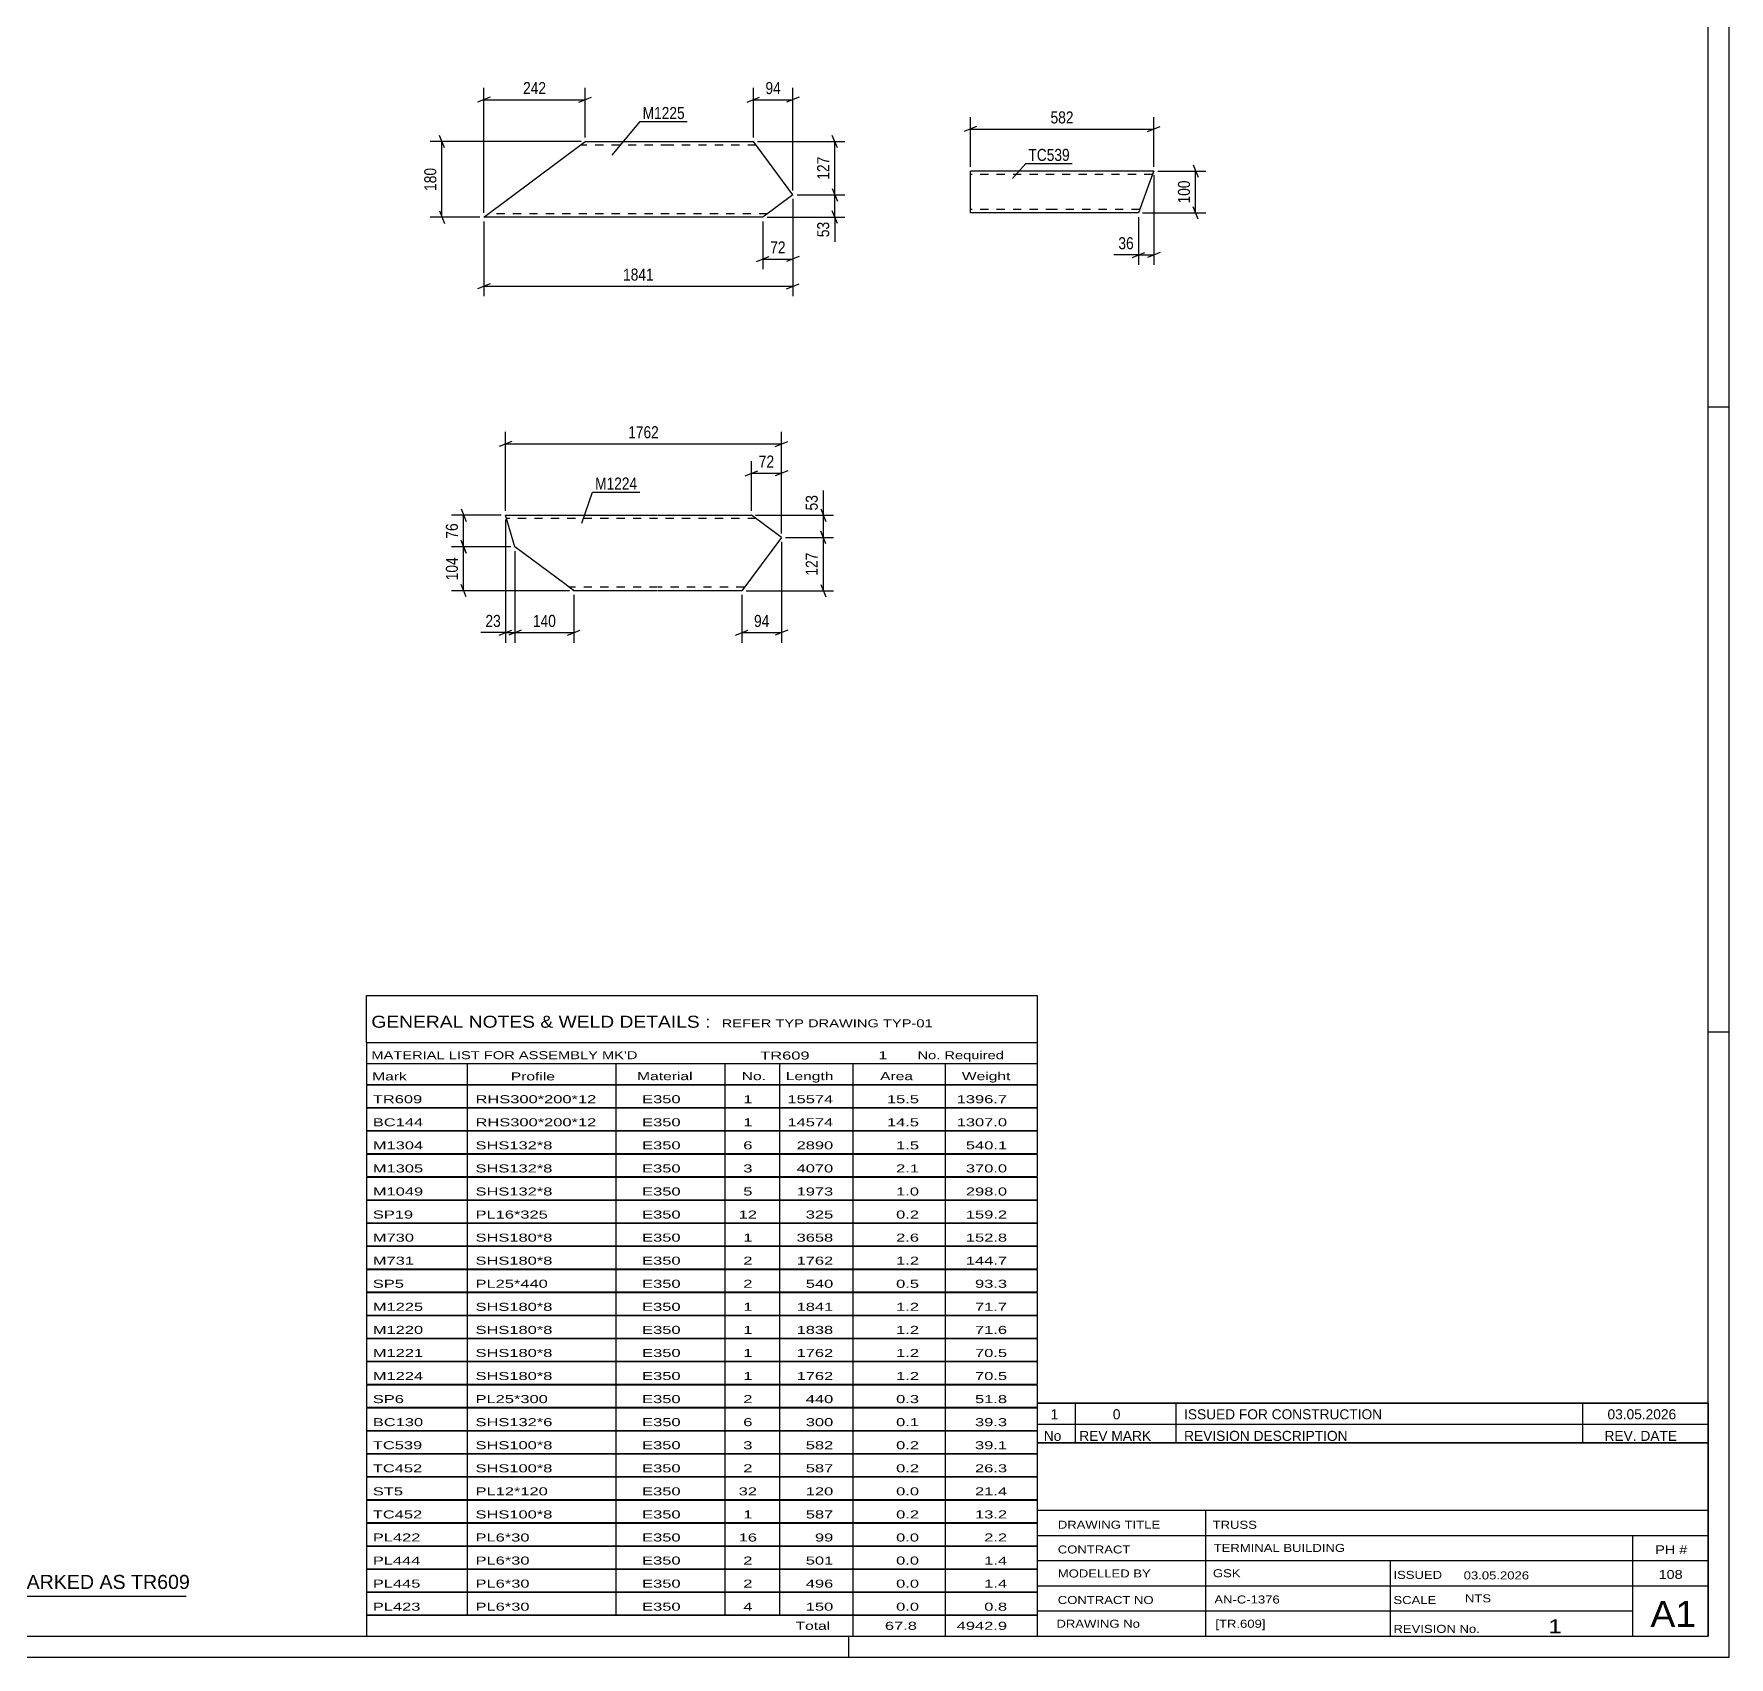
# Model space of a CAD drawing. Header units: millimetres. Extents: x 0 to 1189, y 0 to 841.
# Drawn here: x 784.7 to 1189, y 0 to 387 of the extents above; entities that cross this region are included whole.
import ezdxf

# ---------------------------------------------------------------- set-up
doc = ezdxf.new("R2010")
doc.units = ezdxf.units.MM
doc.linetypes.add('DXK_LINE_DOT2', pattern=[3.9198, 1.9599, -1.9599])
doc.styles.add('Arial', font='arial.ttf', dxfattribs={"height": 0.2})
doc.styles.add('Arial Narrow', font='ARIALN.TTF', dxfattribs={"height": 0.2})

# ---------------------------------------------------------------- blocks, each defined once
blk = doc.blocks.new('Unknown-814738513-19511')
at = {"color": 7, "linetype": 'Continuous'}
for p, q in [((1024, 60.55), (1184, 60.55)), ((1184, 60.55), (1024, 60.55)), ((1024, 60.55), (1024, 55.55)), ((1033, 60.55), (1033, 55.55)), ((1057, 60.55), (1057, 55.55)), ((1154, 60.55), (1154, 55.55)), ((1184, 60.55), (1184, 55.55)), ((1024, 55.55), (1184, 55.55)), ((1024, 55.55), (1024, 51.05)), ((1024, 55.55), (1184, 55.55)), ((1033, 55.55), (1033, 51.05)), ((1057, 55.55), (1057, 51.05)), ((1154, 55.55), (1154, 51.05)), ((1184, 55.55), (1184, 51.05)), ((1184, 51.05), (1024, 51.05))]:
    blk.add_line(p, q, dxfattribs=at)
at = {"color": 7, "linetype": 'Continuous', "style": 'Arial Narrow'}
for s, height, width, p in [('1', 2.39, 1.196471, (1027.16, 56.7)), ('0', 2.39, 1.196471, (1042, 56.7)), ('ISSUED FOR CONSTRUCTION', 2.3861, 1.196471, (1059, 56.7)), ('03.05.2026', 2.386, 1.196471, (1160, 56.7)), ('No', 2.386, 1.2, (1025.54, 51.55)), ('REV MARK', 2.386, 1.2, (1034, 51.55)), ('REVISION DESCRIPTION', 2.3861, 1.2, (1059, 51.55)), ('REV. DATE', 2.386, 1.2, (1159.28, 51.55))]:
    blk.add_text(s, height=height, dxfattribs=dict(at, width=width)).set_placement(p)
blk = doc.blocks.new('Unknown-814738513-1135')
at = {"color": 5, "linetype": 'Continuous'}
for p, q in [((1189, 0), (1189, 841)), ((1184, 5), (1184, 836)), ((1189, 298), (1184, 298)), ((1189, 149), (1184, 149)), ((5, 5), (1184, 5)), ((979, 0), (979, 5)), ((0, 0), (1189, 0))]:
    blk.add_line(p, q, dxfattribs=at)
blk = doc.blocks.new('Unknown-814738513-19510')
at = {"color": 7, "linetype": 'Continuous'}
for p, q in [((1024, 51.05), (1024, 5)), ((1024, 51.05), (1184, 51.05)), ((1184, 51), (1184, 5)), ((1024, 35), (1184, 35)), ((1064.14, 35), (1064.14, 5)), ((1024, 29), (1184, 29)), ((1166, 5.05), (1166, 29.05)), ((1024, 23), (1184, 23)), ((1108.14, 23), (1108.14, 5)), ((1024, 17), (1184, 17)), ((1024, 11), (1166, 11)), ((1024, 5), (1184, 5))]:
    blk.add_line(p, q, dxfattribs=at)
at = {"color": 7, "style": 'Arial Narrow'}
for s, height, width, p in [('DRAWING TITLE', 1.9089, 1.425378, (1028.88, 30.61)), ('TRUSS ', 1.909, 1.425378, (1065.81, 30.59)), ('CONTRACT', 1.909, 1.425378, (1028.88, 24.71)), ('TERMINAL BUILDING', 1.9089, 1.425378, (1066.06, 25.07)), ('MODELLED BY', 1.9089, 1.425378, (1028.88, 18.98)), ('GSK', 1.909, 1.425378, (1065.88, 19.04)), ('ISSUED', 1.909, 1.425378, (1108.94, 18.64)), ('03.05.2026', 1.909, 1.425378, (1125.69, 18.52)), ('CONTRACT NO', 1.9089, 1.425378, (1028.88, 12.66)), ('AN-C-1376', 1.909, 1.425378, (1066.23, 12.78)), ('SCALE', 1.909, 1.425378, (1108.94, 12.65)), ('A1', 6.204, 1.25, (1170.24, 7.2)), ('DRAWING No', 1.909, 1.425378, (1028.56, 7)), ('[TR.609]', 1.909, 1.425378, (1066.46, 6.99)), ('1', 3.34, 1.5, (1145.91, 5.68)), ('REVISION No.', 1.9089, 1.425378, (1108.94, 5.77))]:
    blk.add_text(s, height=height, dxfattribs=dict(at, width=width)).set_placement(p)
at = {"color": 7, "linetype": 'Continuous', "style": 'Arial Narrow'}
for s, height, width, p in [('PH #', 2.1, 1.42538, (1171.4, 24.55)), ('108', 2.1, 1.42538, (1172.19, 18.65)), ('NTS', 1.909, 1.425378, (1126, 13.05))]:
    blk.add_text(s, height=height, dxfattribs=dict(at, width=width)).set_placement(p)
blk = doc.blocks.new('Unknown-814738513-19512')
at = {"color": 7, "linetype": 'Continuous'}
for p, q in [((864, 157.75), (1024, 157.75)), ((864, 146.5), (864, 157.75)), ((1024, 157.75), (1024, 146.5)), ((864, 146.5), (1024, 146.5)), ((864, 146.5), (864, 141.5)), ((1024, 146.5), (1024, 141.5)), ((864, 141.5), (1024, 141.5)), ((864, 141.5), (864, 136.5)), ((888, 141.5), (888, 136.5)), ((923.5, 141.5), (923.5, 136.5)), ((949.5, 141.5), (949.5, 136.5)), ((962.5, 141.5), (962.5, 136.5)), ((980, 141.5), (980, 136.5)), ((1002, 141.5), (1002, 136.5)), ((1024, 141.5), (1024, 136.5)), ((864, 136.5), (1024, 136.5)), ((864, 136.45), (864, 131.05)), ((864, 136.45), (1024, 136.45)), ((888, 136.5), (888, 131)), ((923.5, 136.5), (923.5, 131)), ((949.5, 136.5), (949.5, 131)), ((962.5, 136.5), (962.5, 131)), ((980, 136.5), (980, 131)), ((1002, 136.5), (1002, 131)), ((1024, 136.45), (1024, 131.05)), ((864, 131.05), (1024, 131.05)), ((864, 130.95), (864, 125.55)), ((864, 130.95), (1024, 130.95)), ((888, 131), (888, 125.5)), ((923.5, 131), (923.5, 125.5)), ((949.5, 131), (949.5, 125.5)), ((962.5, 131), (962.5, 125.5)), ((980, 131), (980, 125.5)), ((1002, 131), (1002, 125.5)), ((1024, 130.95), (1024, 125.55)), ((864, 125.55), (1024, 125.55)), ((864, 125.45), (864, 120.05)), ((864, 125.45), (1024, 125.45)), ((888, 125.5), (888, 120)), ((923.5, 125.5), (923.5, 120)), ((949.5, 125.5), (949.5, 120)), ((962.5, 125.5), (962.5, 120)), ((980, 125.5), (980, 120)), ((1002, 125.5), (1002, 120)), ((1024, 125.45), (1024, 120.05)), ((864, 120.05), (1024, 120.05)), ((864, 119.95), (864, 114.55)), ((864, 119.95), (1024, 119.95)), ((888, 120), (888, 114.5)), ((923.5, 120), (923.5, 114.5)), ((949.5, 120), (949.5, 114.5)), ((962.5, 120), (962.5, 114.5)), ((980, 120), (980, 114.5)), ((1002, 120), (1002, 114.5)), ((1024, 119.95), (1024, 114.55)), ((864, 114.55), (1024, 114.55)), ((864, 114.45), (864, 109.05)), ((864, 114.45), (1024, 114.45)), ((888, 114.5), (888, 109)), ((923.5, 114.5), (923.5, 109)), ((949.5, 114.5), (949.5, 109)), ((962.5, 114.5), (962.5, 109)), ((980, 114.5), (980, 109)), ((1002, 114.5), (1002, 109)), ((1024, 114.45), (1024, 109.05)), ((864, 109.05), (1024, 109.05)), ((864, 108.95), (864, 103.55)), ((864, 108.95), (1024, 108.95)), ((888, 109), (888, 103.5)), ((923.5, 109), (923.5, 103.5)), ((949.5, 109), (949.5, 103.5)), ((962.5, 109), (962.5, 103.5)), ((980, 109), (980, 103.5)), ((1002, 109), (1002, 103.5)), ((1024, 108.95), (1024, 103.55)), ((864, 103.55), (1024, 103.55)), ((864, 103.45), (864, 98.05)), ((864, 103.45), (1024, 103.45)), ((888, 103.5), (888, 98)), ((923.5, 103.5), (923.5, 98)), ((949.5, 103.5), (949.5, 98)), ((962.5, 103.5), (962.5, 98)), ((980, 103.5), (980, 98)), ((1002, 103.5), (1002, 98)), ((1024, 103.45), (1024, 98.05)), ((864, 98.05), (1024, 98.05)), ((864, 97.95), (864, 92.55)), ((864, 97.95), (1024, 97.95)), ((888, 98), (888, 92.5)), ((923.5, 98), (923.5, 92.5)), ((949.5, 98), (949.5, 92.5)), ((962.5, 98), (962.5, 92.5)), ((980, 98), (980, 92.5)), ((1002, 98), (1002, 92.5)), ((1024, 97.95), (1024, 92.55)), ((864, 92.55), (1024, 92.55)), ((864, 92.45), (864, 87.05)), ((864, 92.45), (1024, 92.45)), ((888, 92.5), (888, 87)), ((923.5, 92.5), (923.5, 87)), ((949.5, 92.5), (949.5, 87)), ((962.5, 92.5), (962.5, 87)), ((980, 92.5), (980, 87)), ((1002, 92.5), (1002, 87)), ((1024, 92.45), (1024, 87.05)), ((864, 87.05), (1024, 87.05)), ((864, 86.95), (864, 81.55)), ((864, 86.95), (1024, 86.95)), ((888, 87), (888, 81.5)), ((923.5, 87), (923.5, 81.5)), ((949.5, 87), (949.5, 81.5)), ((962.5, 87), (962.5, 81.5)), ((980, 87), (980, 81.5)), ((1002, 87), (1002, 81.5)), ((1024, 86.95), (1024, 81.55)), ((864, 81.55), (1024, 81.55)), ((864, 81.45), (864, 76.05)), ((864, 81.45), (1024, 81.45)), ((888, 81.5), (888, 76)), ((923.5, 81.5), (923.5, 76)), ((949.5, 81.5), (949.5, 76)), ((962.5, 81.5), (962.5, 76)), ((980, 81.5), (980, 76)), ((1002, 81.5), (1002, 76)), ((1024, 81.45), (1024, 76.05)), ((864, 76.05), (1024, 76.05)), ((864, 75.95), (864, 70.55)), ((864, 75.95), (1024, 75.95)), ((888, 76), (888, 70.5)), ((923.5, 76), (923.5, 70.5)), ((949.5, 76), (949.5, 70.5)), ((962.5, 76), (962.5, 70.5)), ((980, 76), (980, 70.5)), ((1002, 76), (1002, 70.5)), ((1024, 75.95), (1024, 70.55)), ((864, 70.55), (1024, 70.55)), ((864, 70.45), (864, 65.05)), ((864, 70.45), (1024, 70.45)), ((888, 70.5), (888, 65)), ((923.5, 70.5), (923.5, 65)), ((949.5, 70.5), (949.5, 65)), ((962.5, 70.5), (962.5, 65)), ((980, 70.5), (980, 65)), ((1002, 70.5), (1002, 65)), ((1024, 70.45), (1024, 65.05)), ((864, 65.05), (1024, 65.05)), ((864, 64.95), (864, 59.55)), ((864, 64.95), (1024, 64.95)), ((888, 65), (888, 59.5)), ((923.5, 65), (923.5, 59.5)), ((949.5, 65), (949.5, 59.5)), ((962.5, 65), (962.5, 59.5)), ((980, 65), (980, 59.5)), ((1002, 65), (1002, 59.5)), ((1024, 64.95), (1024, 59.55)), ((864, 59.55), (1024, 59.55)), ((864, 59.45), (864, 54.05)), ((864, 59.45), (1024, 59.45)), ((888, 59.5), (888, 54)), ((923.5, 59.5), (923.5, 54)), ((949.5, 59.5), (949.5, 54)), ((962.5, 59.5), (962.5, 54)), ((980, 59.5), (980, 54)), ((1002, 59.5), (1002, 54)), ((1024, 59.45), (1024, 54.05)), ((864, 54.05), (1024, 54.05)), ((864, 53.95), (864, 48.55)), ((864, 53.95), (1024, 53.95)), ((888, 54), (888, 48.5)), ((923.5, 54), (923.5, 48.5)), ((949.5, 54), (949.5, 48.5)), ((962.5, 54), (962.5, 48.5)), ((980, 54), (980, 48.5)), ((1002, 54), (1002, 48.5)), ((1024, 53.95), (1024, 48.55)), ((864, 48.55), (1024, 48.55)), ((864, 48.45), (864, 43.05)), ((864, 48.45), (1024, 48.45)), ((888, 48.5), (888, 43)), ((923.5, 48.5), (923.5, 43)), ((949.5, 48.5), (949.5, 43)), ((962.5, 48.5), (962.5, 43)), ((980, 48.5), (980, 43)), ((1002, 48.5), (1002, 43)), ((1024, 48.45), (1024, 43.05)), ((864, 43.05), (1024, 43.05)), ((864, 42.95), (864, 37.55)), ((864, 42.95), (1024, 42.95)), ((888, 43), (888, 37.5)), ((923.5, 43), (923.5, 37.5)), ((949.5, 43), (949.5, 37.5)), ((962.5, 43), (962.5, 37.5)), ((980, 43), (980, 37.5)), ((1002, 43), (1002, 37.5)), ((1024, 42.95), (1024, 37.55)), ((864, 37.55), (1024, 37.55)), ((864, 37.45), (864, 32.05)), ((864, 37.45), (1024, 37.45)), ((888, 37.5), (888, 32)), ((923.5, 37.5), (923.5, 32)), ((949.5, 37.5), (949.5, 32)), ((962.5, 37.5), (962.5, 32)), ((980, 37.5), (980, 32)), ((1002, 37.5), (1002, 32)), ((1024, 37.45), (1024, 32.05)), ((864, 32.05), (1024, 32.05)), ((864, 31.95), (864, 26.55)), ((864, 31.95), (1024, 31.95)), ((888, 32), (888, 26.5)), ((923.5, 32), (923.5, 26.5)), ((949.5, 32), (949.5, 26.5)), ((962.5, 32), (962.5, 26.5)), ((980, 32), (980, 26.5)), ((1002, 32), (1002, 26.5)), ((1024, 31.95), (1024, 26.55)), ((864, 26.55), (1024, 26.55)), ((864, 26.45), (864, 21.05)), ((864, 26.45), (1024, 26.45)), ((888, 26.5), (888, 21)), ((923.5, 26.5), (923.5, 21)), ((949.5, 26.5), (949.5, 21)), ((962.5, 26.5), (962.5, 21)), ((980, 26.5), (980, 21)), ((1002, 26.5), (1002, 21)), ((1024, 26.45), (1024, 21.05)), ((864, 21.05), (1024, 21.05)), ((864, 20.95), (864, 15.55)), ((864, 20.95), (1024, 20.95)), ((888, 21), (888, 15.5)), ((923.5, 21), (923.5, 15.5)), ((949.5, 21), (949.5, 15.5)), ((962.5, 21), (962.5, 15.5)), ((980, 21), (980, 15.5)), ((1002, 21), (1002, 15.5)), ((1024, 20.95), (1024, 15.55)), ((864, 15.55), (1024, 15.55)), ((864, 15.45), (864, 10.05)), ((864, 15.45), (1024, 15.45)), ((888, 15.5), (888, 10)), ((923.5, 15.5), (923.5, 10)), ((949.5, 15.5), (949.5, 10)), ((962.5, 15.5), (962.5, 10)), ((980, 15.5), (980, 10)), ((1002, 15.5), (1002, 10)), ((1024, 15.45), (1024, 10.05)), ((864, 10.05), (1024, 10.05)), ((864, 10), (1024, 10)), ((864, 10), (864, 5)), ((980, 10), (980, 5)), ((1002, 10), (1002, 5)), ((1024, 10), (1024, 5)), ((864, 5), (1024, 5))]:
    blk.add_line(p, q, dxfattribs=at)
at = {"color": 7, "style": 'Arial Narrow'}
for s, height, width, p in [('GENERAL NOTES & WELD DETAILS :', 2.8633, 1.4, (865.15, 150.06)), ('REFER TYP DRAWING TYP-01', 1.9089, 1.6, (948.7, 150.16)), ("MATERIAL LIST FOR ASSEMBLY MK'D", 1.9089, 1.6, (865.15, 142.56)), ('TR609', 1.909, 1.794707, (957.9, 142.47)), ('1', 1.91, 1.794707, (986.08, 142.56)), ('No. Required', 1.9089, 1.6, (995.41, 142.56)), ('Mark', 1.909, 1.7, (865.34, 137.5)), ('Profile', 1.909, 1.7, (898.41, 137.5)), ('Material', 1.909, 1.7, (928.54, 137.56)), ('No.', 1.909, 1.7, (953.5, 137.56)), ('Length', 1.909, 1.7, (964, 137.56)), ('Area', 1.909, 1.7, (986.5, 137.56)), ('Weight', 1.909, 1.7, (1006, 137.56))]:
    blk.add_text(s, height=height, dxfattribs=dict(at, width=width)).set_placement(p)
at = {"color": 7, "linetype": 'Continuous', "style": 'Arial Narrow'}
for s, height, width, p in [('TR609', 1.909, 1.794707, (865.5, 132.06)), ('RHS300*200*12', 1.9089, 1.794707, (890, 132.06)), ('E350', 1.909, 1.794707, (929.74, 132.06)), ('1', 1.91, 1.794707, (953.86, 132.06)), ('15574', 1.909, 1.794707, (964.4, 132.06)), ('15.5', 1.909, 1.794707, (988.13, 132.06)), ('1396.7', 1.909, 1.794707, (1004.77, 132.06)), ('BC144', 1.909, 1.794707, (865.5, 126.56)), ('RHS300*200*12', 1.9089, 1.794707, (890, 126.56)), ('E350', 1.909, 1.794707, (929.74, 126.56)), ('1', 1.91, 1.794707, (953.86, 126.56)), ('14574', 1.909, 1.794707, (964.4, 126.56)), ('14.5', 1.909, 1.794707, (988.13, 126.56)), ('1307.0', 1.909, 1.794707, (1004.77, 126.56)), ('M1304', 1.909, 1.794707, (865.5, 121.06)), ('SHS132*8', 1.909, 1.794707, (890, 121.06)), ('E350', 1.909, 1.794707, (929.74, 121.06)), ('6', 1.91, 1.794707, (953.86, 121.06)), ('2890', 1.909, 1.794707, (966.58, 121.06)), ('1.5', 1.909, 1.794707, (990.32, 121.06)), ('540.1', 1.909, 1.794707, (1006.96, 121.06)), ('M1305', 1.909, 1.794707, (865.5, 115.56)), ('SHS132*8', 1.909, 1.794707, (890, 115.56)), ('E350', 1.909, 1.794707, (929.74, 115.56)), ('3', 1.91, 1.794707, (953.86, 115.56)), ('4070', 1.909, 1.794707, (966.58, 115.56)), ('2.1', 1.909, 1.794707, (990.32, 115.56)), ('370.0', 1.909, 1.794707, (1006.96, 115.56)), ('M1049', 1.909, 1.794707, (865.5, 110.06)), ('SHS132*8', 1.909, 1.794707, (890, 110.06)), ('E350', 1.909, 1.794707, (929.74, 110.06)), ('5', 1.91, 1.794707, (953.86, 110.06)), ('1973', 1.909, 1.794707, (966.58, 110.06)), ('1.0', 1.909, 1.794707, (990.32, 110.06)), ('298.0', 1.909, 1.794707, (1006.96, 110.06)), ('SP19', 1.909, 1.794707, (865.5, 104.56)), ('PL16*325', 1.909, 1.794707, (890, 104.56)), ('E350', 1.909, 1.794707, (929.74, 104.56)), ('12', 1.909, 1.794707, (952.76, 104.56)), ('325', 1.909, 1.794707, (968.77, 104.56)), ('0.2', 1.909, 1.794707, (990.32, 104.56)), ('159.2', 1.909, 1.794707, (1006.96, 104.56)), ('M730', 1.909, 1.794707, (865.5, 99.06)), ('SHS180*8', 1.909, 1.794707, (890, 99.06)), ('E350', 1.909, 1.794707, (929.74, 99.06)), ('1', 1.91, 1.794707, (953.86, 99.06)), ('3658', 1.909, 1.794707, (966.58, 99.06)), ('2.6', 1.909, 1.794707, (990.32, 99.06)), ('152.8', 1.909, 1.794707, (1006.96, 99.06)), ('M731', 1.909, 1.794707, (865.5, 93.56)), ('SHS180*8', 1.909, 1.794707, (890, 93.56)), ('E350', 1.909, 1.794707, (929.74, 93.56)), ('2', 1.91, 1.794707, (953.86, 93.56)), ('1762', 1.909, 1.794707, (966.58, 93.56)), ('1.2', 1.909, 1.794707, (990.32, 93.56)), ('144.7', 1.909, 1.794707, (1006.96, 93.56)), ('SP5', 1.909, 1.794707, (865.5, 88.06)), ('PL25*440', 1.909, 1.794707, (890, 88.06)), ('E350', 1.909, 1.794707, (929.74, 88.06)), ('2', 1.91, 1.794707, (953.86, 88.06)), ('540', 1.909, 1.794707, (968.77, 88.06)), ('0.5', 1.909, 1.794707, (990.32, 88.06)), ('93.3', 1.909, 1.794707, (1009.14, 88.06)), ('M1225', 1.909, 1.794707, (865.5, 82.56)), ('SHS180*8', 1.909, 1.794707, (890, 82.56)), ('E350', 1.909, 1.794707, (929.74, 82.56)), ('1', 1.91, 1.794707, (953.86, 82.56)), ('1841', 1.909, 1.794707, (966.58, 82.56)), ('1.2', 1.909, 1.794707, (990.32, 82.56)), ('71.7', 1.909, 1.794707, (1009.14, 82.56)), ('M1220', 1.909, 1.794707, (865.5, 77.06)), ('SHS180*8', 1.909, 1.794707, (890, 77.06)), ('E350', 1.909, 1.794707, (929.74, 77.06)), ('1', 1.91, 1.794707, (953.86, 77.06)), ('1838', 1.909, 1.794707, (966.58, 77.06)), ('1.2', 1.909, 1.794707, (990.32, 77.06)), ('71.6', 1.909, 1.794707, (1009.14, 77.06)), ('M1221', 1.909, 1.794707, (865.5, 71.56)), ('SHS180*8', 1.909, 1.794707, (890, 71.56)), ('E350', 1.909, 1.794707, (929.74, 71.56)), ('1', 1.91, 1.794707, (953.86, 71.56)), ('1762', 1.909, 1.794707, (966.58, 71.56)), ('1.2', 1.909, 1.794707, (990.32, 71.56)), ('70.5', 1.909, 1.794707, (1009.14, 71.56)), ('M1224', 1.909, 1.794707, (865.5, 66.06)), ('SHS180*8', 1.909, 1.794707, (890, 66.06)), ('E350', 1.909, 1.794707, (929.74, 66.06)), ('1', 1.91, 1.794707, (953.86, 66.06)), ('1762', 1.909, 1.794707, (966.58, 66.06)), ('1.2', 1.909, 1.794707, (990.32, 66.06)), ('70.5', 1.909, 1.794707, (1009.14, 66.06)), ('SP6', 1.909, 1.794707, (865.5, 60.56)), ('PL25*300', 1.909, 1.794707, (890, 60.56)), ('E350', 1.909, 1.794707, (929.74, 60.56)), ('2', 1.91, 1.794707, (953.86, 60.56)), ('440', 1.909, 1.794707, (968.77, 60.56)), ('0.3', 1.909, 1.794707, (990.32, 60.56)), ('51.8', 1.909, 1.794707, (1009.14, 60.56)), ('BC130', 1.909, 1.794707, (865.5, 55.06)), ('SHS132*6', 1.909, 1.794707, (890, 55.06)), ('E350', 1.909, 1.794707, (929.74, 55.06)), ('6', 1.91, 1.794707, (953.86, 55.06)), ('300', 1.909, 1.794707, (968.77, 55.06)), ('0.1', 1.909, 1.794707, (990.32, 55.06)), ('39.3', 1.909, 1.794707, (1009.14, 55.06)), ('TC539', 1.909, 1.794707, (865.5, 49.56)), ('SHS100*8', 1.909, 1.794707, (890, 49.56)), ('E350', 1.909, 1.794707, (929.74, 49.56)), ('3', 1.91, 1.794707, (953.86, 49.56)), ('582', 1.909, 1.794707, (968.77, 49.56)), ('0.2', 1.909, 1.794707, (990.32, 49.56)), ('39.1', 1.909, 1.794707, (1009.14, 49.56)), ('TC452', 1.909, 1.794707, (865.5, 44.06)), ('SHS100*8', 1.909, 1.794707, (890, 44.06)), ('E350', 1.909, 1.794707, (929.74, 44.06)), ('2', 1.91, 1.794707, (953.86, 44.06)), ('587', 1.909, 1.794707, (968.77, 44.06)), ('0.2', 1.909, 1.794707, (990.32, 44.06)), ('26.3', 1.909, 1.794707, (1009.14, 44.06)), ('ST5', 1.909, 1.794707, (865.5, 38.56)), ('PL12*120', 1.909, 1.794707, (890, 38.56)), ('E350', 1.909, 1.794707, (929.74, 38.56)), ('32', 1.909, 1.794707, (952.76, 38.56)), ('120', 1.909, 1.794707, (968.77, 38.56)), ('0.0', 1.909, 1.794707, (990.32, 38.56)), ('21.4', 1.909, 1.794707, (1009.14, 38.56)), ('TC452', 1.909, 1.794707, (865.5, 33.06)), ('SHS100*8', 1.909, 1.794707, (890, 33.06)), ('E350', 1.909, 1.794707, (929.74, 33.06)), ('1', 1.91, 1.794707, (953.86, 33.06)), ('587', 1.909, 1.794707, (968.77, 33.06)), ('0.2', 1.909, 1.794707, (990.32, 33.06)), ('13.2', 1.909, 1.794707, (1009.14, 33.06)), ('PL422', 1.909, 1.794707, (865.5, 27.56)), ('PL6*30', 1.909, 1.794707, (890, 27.56)), ('E350', 1.909, 1.794707, (929.74, 27.56)), ('16', 1.909, 1.794707, (952.76, 27.56)), ('99', 1.909, 1.794707, (970.96, 27.56)), ('0.0', 1.909, 1.794707, (990.32, 27.56)), ('2.2', 1.909, 1.794707, (1011.33, 27.56)), ('PL444', 1.909, 1.794707, (865.5, 22.06)), ('PL6*30', 1.909, 1.794707, (890, 22.06)), ('E350', 1.909, 1.794707, (929.74, 22.06)), ('2', 1.91, 1.794707, (953.86, 22.06)), ('501', 1.909, 1.794707, (968.77, 22.06)), ('0.0', 1.909, 1.794707, (990.32, 22.06)), ('1.4', 1.909, 1.794707, (1011.33, 22.06)), ('PL445', 1.909, 1.794707, (865.5, 16.56)), ('PL6*30', 1.909, 1.794707, (890, 16.56)), ('E350', 1.909, 1.794707, (929.74, 16.56)), ('2', 1.91, 1.794707, (953.86, 16.56)), ('496', 1.909, 1.794707, (968.77, 16.56)), ('0.0', 1.909, 1.794707, (990.32, 16.56)), ('1.4', 1.909, 1.794707, (1011.33, 16.56)), ('PL423', 1.909, 1.794707, (865.5, 11.06)), ('PL6*30', 1.909, 1.794707, (890, 11.06)), ('E350', 1.909, 1.794707, (929.74, 11.06)), ('4', 1.91, 1.794707, (953.86, 11.06)), ('150', 1.909, 1.794707, (968.77, 11.06)), ('0.0', 1.909, 1.794707, (990.32, 11.06)), ('0.8', 1.909, 1.794707, (1011.33, 11.06)), ('Total', 1.909, 1.7, (966.33, 6.5)), ('67.8', 1.909, 1.794707, (987.64, 6.5)), ('4942.9', 1.909, 1.794707, (1004.77, 6.5))]:
    blk.add_text(s, height=height, dxfattribs=dict(at, width=width)).set_placement(p)
blk = doc.blocks.new('Unknown-814738513-19513')
at = {"color": 7, "linetype": 'Continuous'}
blk.add_line((751, 14.5), (821, 14.5), dxfattribs=at)
at = {"color": 7, "style": 'Arial'}
blk.add_text('ONE-TRUSS MARKED AS TR609', height=3.3428, dxfattribs=at).set_placement((750.24, 16.25))
blk = doc.blocks.new('Part-814738513-17728 - 17727')
at = {"color": 2, "linetype": 'Continuous'}
for p, q in [((1028.02, 354.33), (1008.02, 354.33)), ((1008.02, 345.93), (1008.02, 354.33)), ((1051.76, 354.33), (1028.12, 354.33)), ((1051.18, 352.73), (1048.12, 344.33)), ((1051.76, 354.33), (1051.18, 352.73)), ((1008.02, 344.33), (1008.02, 345.93)), ((1028.02, 344.33), (1008.02, 344.33)), ((1048.12, 344.33), (1028.12, 344.33))]:
    blk.add_line(p, q, dxfattribs=at)
at = {"color": 7, "linetype": 'DXK_LINE_DOT2'}
for p, q in [((1028.02, 353.53), (1008.02, 353.53)), ((1051.47, 353.53), (1028.12, 353.53)), ((1051.72, 354.21), (1051.18, 352.73)), ((1008.02, 344.45), (1008.02, 345.93)), ((1008.02, 345.13), (1008.02, 345.19)), ((1028.02, 345.13), (1008.02, 345.13)), ((1048.41, 345.13), (1028.12, 345.13)), ((1048.41, 345.13), (1048.44, 345.19))]:
    blk.add_line(p, q, dxfattribs=at)
blk = doc.blocks.new('Part-814738513-17718 - 17717')
at = {"color": 2, "linetype": 'Continuous'}
for p, q in [((899.41, 264.72), (897.15, 272.27)), ((897.15, 272.27), (933.44, 272.27)), ((933.54, 272.27), (955.81, 272.27)), ((962.97, 266.94), (955.81, 272.27)), ((962.97, 266.94), (953.54, 254.27)), ((911.3, 255.87), (899.41, 264.72)), ((913.44, 254.27), (911.3, 255.87)), ((933.44, 254.27), (913.44, 254.27)), ((953.54, 254.27), (933.54, 254.27))]:
    blk.add_line(p, q, dxfattribs=at)
at = {"color": 7, "linetype": 'DXK_LINE_DOT2'}
for p, q in [((933.44, 271.47), (897.39, 271.47)), ((956.88, 271.47), (933.54, 271.47)), ((913.28, 254.39), (911.3, 255.87)), ((933.44, 255.07), (912.37, 255.07)), ((954.14, 255.07), (933.54, 255.07))]:
    blk.add_line(p, q, dxfattribs=at)
blk = doc.blocks.new('Part-814738513-17791 - 17790')
at = {"color": 2, "linetype": 'Continuous'}
for p, q in [((891.99, 343.33), (916.17, 361.33)), ((916.17, 361.33), (936.17, 361.33)), ((936.27, 361.33), (956.27, 361.33)), ((965.7, 348.67), (956.27, 361.33)), ((965.7, 348.67), (958.53, 343.33)), ((936.17, 343.33), (891.99, 343.33)), ((958.53, 343.33), (936.27, 343.33))]:
    blk.add_line(p, q, dxfattribs=at)
at = {"color": 7, "linetype": 'DXK_LINE_DOT2'}
for p, q in [((936.17, 360.53), (915.1, 360.53)), ((956.87, 360.53), (936.27, 360.53)), ((936.17, 344.13), (893.07, 344.13)), ((959.61, 344.13), (936.27, 344.13))]:
    blk.add_line(p, q, dxfattribs=at)
blk = doc.blocks.new('StraightDimension-814738513-17897 - 17727')
at = {"color": 7, "linetype": 'Continuous'}
for p, q in [((1009.52, 364.93), (1006.52, 363.73)), ((1008.02, 355.33), (1008.02, 367.18)), ((1008.02, 364.33), (1051.76, 364.33)), ((1050.26, 363.73), (1053.26, 364.93)), ((1051.76, 355.33), (1051.76, 367.18))]:
    blk.add_line(p, q, dxfattribs=at)
at = {"color": 0}
blk.add_wipeout([(1033.23, 365.08), (1033.23, 369.28), (1026.55, 369.28), (1026.55, 365.08)], dxfattribs=at)
at = {"color": 3, "style": 'Arial Narrow'}
blk.add_text('582', height=2.863, dxfattribs=at).set_placement((1027.15, 365.68))
blk = doc.blocks.new('StraightDimension-814738513-17887 - 17727')
at = {"color": 7, "linetype": 'Continuous'}
for p, q in [((1051.76, 353.33), (1051.76, 331.93)), ((1048.12, 343.33), (1048.12, 331.93)), ((1046.62, 333.73), (1049.62, 334.93)), ((1048.12, 334.33), (1051.76, 334.33)), ((1053.26, 334.93), (1050.26, 333.73))]:
    blk.add_line(p, q, dxfattribs=at)
at = {"color": 0}
blk.add_wipeout([(1047.6, 335.08), (1047.6, 339.28), (1042.74, 339.28), (1042.74, 335.08)], dxfattribs=at)
at = {"color": 7, "linetype": 'Continuous'}
blk.add_line((1048.12, 334.33), (1042.22, 334.33), dxfattribs=at)
blk.add_line((1048.12, 334.33), (1042.22, 334.33), dxfattribs=at)
at = {"color": 3, "style": 'Arial Narrow'}
blk.add_text('36', height=2.863, dxfattribs=at).set_placement((1043.34, 335.68))
blk = doc.blocks.new('StraightDimension-814738513-17891 - 17727')
at = {"color": 7, "linetype": 'Continuous'}
for p, q in [((1061.16, 355.83), (1062.36, 352.83)), ((1052.76, 354.33), (1064.16, 354.33)), ((1061.76, 344.33), (1061.76, 354.33)), ((1049.12, 344.33), (1064.16, 344.33)), ((1062.36, 342.83), (1061.16, 345.83))]:
    blk.add_line(p, q, dxfattribs=at)
at = {"color": 0}
blk.add_wipeout([(1061.01, 352.67), (1056.81, 352.67), (1056.81, 345.99), (1061.01, 345.99)], dxfattribs=at)
at = {"color": 3, "style": 'Arial Narrow'}
blk.add_text('100', height=2.863, rotation=90.0002, dxfattribs=at).set_placement((1060.41, 346.59))
blk = doc.blocks.new('StraightDimension-814738513-17875 - 17717')
at = {"color": 7, "linetype": 'Continuous'}
for p, q in [((896.15, 272.27), (884.3, 272.27)), ((886.55, 273.77), (887.75, 270.77)), ((887.15, 264.72), (887.15, 272.27)), ((898.41, 264.72), (884.3, 264.72)), ((887.75, 263.22), (886.55, 266.22))]:
    blk.add_line(p, q, dxfattribs=at)
at = {"color": 0}
blk.add_wipeout([(886.4, 270.92), (882.2, 270.92), (882.2, 266.07), (886.4, 266.07)], dxfattribs=at)
at = {"color": 3, "style": 'Arial Narrow'}
blk.add_text('76', height=2.863, rotation=90.0002, dxfattribs=at).set_placement((885.8, 266.67))
blk = doc.blocks.new('StraightDimension-814738513-17867 - 17717')
at = {"color": 7, "linetype": 'Continuous'}
for p, q in [((956.81, 272.27), (975.37, 272.27)), ((972.37, 273.77), (973.57, 270.77)), ((972.97, 266.94), (972.97, 272.27)), ((963.97, 266.94), (975.37, 266.94)), ((973.57, 265.44), (972.37, 268.44))]:
    blk.add_line(p, q, dxfattribs=at)
at = {"color": 0}
blk.add_wipeout([(972.22, 277.65), (968.02, 277.65), (968.02, 272.8), (972.22, 272.8)], dxfattribs=at)
at = {"color": 7, "linetype": 'Continuous'}
blk.add_line((972.97, 272.27), (972.97, 278.18), dxfattribs=at)
blk.add_line((972.97, 272.27), (972.97, 278.18), dxfattribs=at)
at = {"color": 3, "style": 'Arial Narrow'}
blk.add_text('53', height=2.863, rotation=90.0002, dxfattribs=at).set_placement((971.62, 273.4))
blk = doc.blocks.new('StraightDimension-814738513-17859 - 17717')
at = {"color": 7, "linetype": 'Continuous'}
for p, q in [((955.81, 273.27), (955.81, 285.12)), ((962.97, 267.94), (962.97, 285.12)), ((954.31, 281.67), (957.31, 282.87)), ((955.81, 282.27), (962.97, 282.27)), ((964.47, 282.87), (961.47, 281.67))]:
    blk.add_line(p, q, dxfattribs=at)
at = {"color": 0}
blk.add_wipeout([(961.82, 283.02), (961.82, 287.22), (956.96, 287.22), (956.96, 283.02)], dxfattribs=at)
at = {"color": 3, "style": 'Arial Narrow'}
blk.add_text('72', height=2.863, dxfattribs=at).set_placement((957.56, 283.62))
blk = doc.blocks.new('StraightDimension-814738513-17851 - 17717')
at = {"color": 7, "linetype": 'Continuous'}
for p, q in [((962.97, 265.94), (962.97, 241.87)), ((953.54, 253.27), (953.54, 241.87)), ((952.04, 243.67), (955.04, 244.87)), ((953.54, 244.27), (962.97, 244.27)), ((964.47, 244.87), (961.47, 243.67))]:
    blk.add_line(p, q, dxfattribs=at)
at = {"color": 0}
blk.add_wipeout([(960.69, 245.02), (960.69, 249.22), (955.83, 249.22), (955.83, 245.02)], dxfattribs=at)
at = {"color": 3, "style": 'Arial Narrow'}
blk.add_text('94', height=2.863, dxfattribs=at).set_placement((956.43, 245.62))
blk = doc.blocks.new('StraightDimension-814738513-17876 - 17717')
at = {"color": 7, "linetype": 'Continuous'}
for p, q in [((898.41, 264.72), (884.3, 264.72)), ((886.55, 266.22), (887.75, 263.22)), ((887.15, 254.27), (887.15, 264.72)), ((887.75, 252.77), (886.55, 255.77)), ((912.44, 254.27), (884.3, 254.27))]:
    blk.add_line(p, q, dxfattribs=at)
at = {"color": 0}
blk.add_wipeout([(886.4, 262.84), (882.2, 262.84), (882.2, 256.15), (886.4, 256.15)], dxfattribs=at)
at = {"color": 3, "style": 'Arial Narrow'}
blk.add_text('104', height=2.863, rotation=90.0002, dxfattribs=at).set_placement((885.8, 256.75))
blk = doc.blocks.new('StraightDimension-814738513-17868 - 17717')
at = {"color": 7, "linetype": 'Continuous'}
for p, q in [((963.97, 266.94), (975.37, 266.94)), ((973.57, 265.44), (972.37, 268.44)), ((972.97, 254.27), (972.97, 266.94)), ((972.37, 255.77), (973.57, 252.77)), ((954.54, 254.27), (975.37, 254.27))]:
    blk.add_line(p, q, dxfattribs=at)
at = {"color": 0}
blk.add_wipeout([(972.22, 263.95), (968.02, 263.95), (968.02, 257.26), (972.22, 257.26)], dxfattribs=at)
at = {"color": 3, "style": 'Arial Narrow'}
blk.add_text('127', height=2.863, rotation=90.0002, dxfattribs=at).set_placement((971.62, 257.86))
blk = doc.blocks.new('StraightDimension-814738513-17883 - 17717')
at = {"color": 7, "linetype": 'Continuous'}
for p, q in [((897.15, 273.27), (897.15, 292.12)), ((962.97, 267.94), (962.97, 292.12)), ((898.65, 289.87), (895.65, 288.67)), ((897.15, 289.27), (962.97, 289.27)), ((961.47, 288.67), (964.47, 289.87))]:
    blk.add_line(p, q, dxfattribs=at)
at = {"color": 0}
blk.add_wipeout([(934.32, 290.02), (934.32, 294.22), (925.81, 294.22), (925.81, 290.02)], dxfattribs=at)
at = {"color": 3, "style": 'Arial Narrow'}
blk.add_text('1762', height=2.863, dxfattribs=at).set_placement((926.41, 290.62))
blk = doc.blocks.new('StraightDimension-814738513-18649 - 17717')
at = {"color": 7, "linetype": 'Continuous'}
for p, q in [((899.41, 263.72), (899.41, 241.87)), ((913.44, 253.27), (913.44, 241.87)), ((900.91, 244.87), (897.91, 243.67)), ((899.41, 244.27), (913.44, 244.27)), ((911.94, 243.67), (914.94, 244.87))]:
    blk.add_line(p, q, dxfattribs=at)
at = {"color": 0}
blk.add_wipeout([(909.77, 245.02), (909.77, 249.22), (903.09, 249.22), (903.09, 245.02)], dxfattribs=at)
at = {"color": 3, "style": 'Arial Narrow'}
blk.add_text('140', height=2.863, dxfattribs=at).set_placement((903.69, 245.62))
blk = doc.blocks.new('StraightDimension-814738513-18650 - 17717')
at = {"color": 7, "linetype": 'Continuous'}
for p, q in [((897.15, 271.27), (897.15, 241.87)), ((899.41, 263.72), (899.41, 241.87)), ((895.65, 243.67), (898.65, 244.87)), ((897.15, 244.27), (899.41, 244.27)), ((900.91, 244.87), (897.91, 243.67))]:
    blk.add_line(p, q, dxfattribs=at)
at = {"color": 0}
blk.add_wipeout([(896.63, 245.02), (896.63, 249.22), (891.77, 249.22), (891.77, 245.02)], dxfattribs=at)
at = {"color": 7, "linetype": 'Continuous'}
blk.add_line((897.15, 244.27), (891.25, 244.27), dxfattribs=at)
blk.add_line((897.15, 244.27), (891.25, 244.27), dxfattribs=at)
at = {"color": 3, "style": 'Arial Narrow'}
blk.add_text('23', height=2.863, dxfattribs=at).set_placement((892.37, 245.62))
blk = doc.blocks.new('StraightDimension-814738513-17909 - 17790')
at = {"color": 7, "linetype": 'Continuous'}
for p, q in [((965.7, 347.67), (965.7, 330.93)), ((958.53, 342.33), (958.53, 330.93)), ((957.03, 332.73), (960.03, 333.93)), ((958.53, 333.33), (965.7, 333.33)), ((967.2, 333.93), (964.2, 332.73))]:
    blk.add_line(p, q, dxfattribs=at)
at = {"color": 0}
blk.add_wipeout([(964.54, 334.08), (964.54, 338.28), (959.69, 338.28), (959.69, 334.08)], dxfattribs=at)
at = {"color": 3, "style": 'Arial Narrow'}
blk.add_text('72', height=2.863, dxfattribs=at).set_placement((960.29, 334.68))
blk = doc.blocks.new('StraightDimension-814738513-17901 - 17790')
at = {"color": 7, "linetype": 'Continuous'}
for p, q in [((956.27, 362.33), (956.27, 374.18)), ((965.7, 349.67), (965.7, 374.18)), ((954.77, 370.73), (957.77, 371.93)), ((956.27, 371.33), (965.7, 371.33)), ((967.2, 371.93), (964.2, 370.73))]:
    blk.add_line(p, q, dxfattribs=at)
at = {"color": 0}
blk.add_wipeout([(963.41, 372.08), (963.41, 376.28), (958.56, 376.28), (958.56, 372.08)], dxfattribs=at)
at = {"color": 3, "style": 'Arial Narrow'}
blk.add_text('94', height=2.863, dxfattribs=at).set_placement((959.16, 372.68))
blk = doc.blocks.new('StraightDimension-814738513-17913 - 17790')
at = {"color": 7, "linetype": 'Continuous'}
for p, q in [((957.27, 361.33), (978.1, 361.33)), ((976.3, 359.83), (975.1, 362.83)), ((975.7, 348.67), (975.7, 361.33)), ((966.7, 348.67), (978.1, 348.67)), ((975.1, 350.17), (976.3, 347.17))]:
    blk.add_line(p, q, dxfattribs=at)
at = {"color": 0}
blk.add_wipeout([(974.95, 358.34), (970.75, 358.34), (970.75, 351.66), (974.95, 351.66)], dxfattribs=at)
at = {"color": 3, "style": 'Arial Narrow'}
blk.add_text('127', height=2.863, rotation=90.0002, dxfattribs=at).set_placement((974.35, 352.26))
blk = doc.blocks.new('StraightDimension-814738513-17905 - 17790')
at = {"color": 7, "linetype": 'Continuous'}
for p, q in [((891.99, 344.33), (891.99, 374.18)), ((916.17, 362.33), (916.17, 374.18)), ((893.49, 371.93), (890.49, 370.73)), ((891.99, 371.33), (916.17, 371.33)), ((914.67, 370.73), (917.67, 371.93))]:
    blk.add_line(p, q, dxfattribs=at)
at = {"color": 0}
blk.add_wipeout([(907.42, 372.08), (907.42, 376.28), (900.74, 376.28), (900.74, 372.08)], dxfattribs=at)
at = {"color": 3, "style": 'Arial Narrow'}
blk.add_text('242', height=2.863, dxfattribs=at).set_placement((901.34, 372.68))
blk = doc.blocks.new('StraightDimension-814738513-17914 - 17790')
at = {"color": 7, "linetype": 'Continuous'}
for p, q in [((966.7, 348.67), (978.1, 348.67)), ((975.1, 350.17), (976.3, 347.17)), ((975.7, 343.33), (975.7, 348.67)), ((976.3, 341.83), (975.1, 344.83)), ((959.53, 343.33), (978.1, 343.33))]:
    blk.add_line(p, q, dxfattribs=at)
at = {"color": 0}
blk.add_wipeout([(974.95, 342.8), (970.75, 342.8), (970.75, 337.95), (974.95, 337.95)], dxfattribs=at)
at = {"color": 7, "linetype": 'Continuous'}
blk.add_line((975.7, 343.33), (975.7, 337.42), dxfattribs=at)
blk.add_line((975.7, 343.33), (975.7, 337.42), dxfattribs=at)
at = {"color": 3, "style": 'Arial Narrow'}
blk.add_text('53', height=2.863, rotation=90.0002, dxfattribs=at).set_placement((974.35, 338.55))
blk = doc.blocks.new('StraightDimension-814738513-17921 - 17790')
at = {"color": 7, "linetype": 'Continuous'}
for p, q in [((915.17, 361.33), (879.14, 361.33)), ((882.59, 359.83), (881.39, 362.83)), ((881.99, 343.33), (881.99, 361.33)), ((881.39, 344.83), (882.59, 341.83)), ((890.99, 343.33), (879.14, 343.33))]:
    blk.add_line(p, q, dxfattribs=at)
at = {"color": 0}
blk.add_wipeout([(881.24, 355.67), (877.04, 355.67), (877.04, 348.99), (881.24, 348.99)], dxfattribs=at)
at = {"color": 3, "style": 'Arial Narrow'}
blk.add_text('180', height=2.863, rotation=90.0002, dxfattribs=at).set_placement((880.64, 349.59))
blk = doc.blocks.new('StraightDimension-814738513-17927 - 17790')
at = {"color": 7, "linetype": 'Continuous'}
for p, q in [((965.7, 347.67), (965.7, 324.46)), ((891.99, 342.33), (891.99, 324.46)), ((893.49, 327.46), (890.49, 326.26)), ((891.99, 326.86), (965.7, 326.86)), ((964.2, 326.26), (967.2, 327.46))]:
    blk.add_line(p, q, dxfattribs=at)
at = {"color": 0}
blk.add_wipeout([(933.1, 327.61), (933.1, 331.81), (924.59, 331.81), (924.59, 327.61)], dxfattribs=at)
at = {"color": 3, "style": 'Arial Narrow'}
blk.add_text('1841', height=2.863, dxfattribs=at).set_placement((925.19, 328.21))
blk = doc.blocks.new('Mark-814738513-17939 - 17727')
at = {"color": 0}
blk.add_wipeout([(1031.73, 356.74), (1031.73, 359.74), (1021.87, 359.74), (1021.87, 356.74)], dxfattribs=at)
blk.add_wipeout([(1031.73, 356.74), (1031.73, 359.74), (1021.87, 359.74), (1021.87, 356.74)], dxfattribs=at)
at = {"color": 30, "linetype": 'Continuous'}
for p, q in [((1018.05, 352.58), (1021.27, 356.14)), ((1021.27, 356.14), (1032.33, 356.14))]:
    blk.add_line(p, q, dxfattribs=at)
at = {"color": 3, "style": 'Arial Narrow'}
blk.add_text('TC539', height=2.863, dxfattribs=at).set_placement((1021.87, 356.74))
blk = doc.blocks.new('Mark-814738513-17936 - 17717')
at = {"color": 0}
blk.add_wipeout([(928.57, 278.38), (928.57, 281.38), (918.52, 281.38), (918.52, 278.38)], dxfattribs=at)
blk.add_wipeout([(928.57, 278.38), (928.57, 281.38), (918.52, 281.38), (918.52, 278.38)], dxfattribs=at)
at = {"color": 30, "linetype": 'Continuous'}
for p, q in [((915.32, 270.38), (917.92, 277.78)), ((917.92, 277.78), (929.17, 277.78))]:
    blk.add_line(p, q, dxfattribs=at)
at = {"color": 3, "style": 'Arial Narrow'}
blk.add_text('M1224', height=2.863, dxfattribs=at).set_placement((918.52, 278.38))
blk = doc.blocks.new('Mark-814738513-17942 - 17790')
at = {"color": 0}
blk.add_wipeout([(939.9, 366.73), (939.9, 369.73), (929.85, 369.73), (929.85, 366.73)], dxfattribs=at)
blk.add_wipeout([(939.9, 366.73), (939.9, 369.73), (929.85, 369.73), (929.85, 366.73)], dxfattribs=at)
at = {"color": 30, "linetype": 'Continuous'}
for p, q in [((922.58, 358.14), (929.25, 366.13)), ((929.25, 366.13), (940.5, 366.13))]:
    blk.add_line(p, q, dxfattribs=at)
at = {"color": 3, "style": 'Arial Narrow'}
blk.add_text('M1225', height=2.863, dxfattribs=at).set_placement((929.85, 366.73))

msp = doc.modelspace()

# ---------------------------------------------------------------- block references
for name in ['Unknown-814738513-1135', 'Part-814738513-17791 - 17790', 'Part-814738513-17728 - 17727', 'Part-814738513-17718 - 17717', 'Unknown-814738513-19512', 'Unknown-814738513-19511', 'Unknown-814738513-19510', 'Unknown-814738513-19513']:
    msp.add_blockref(name, (0, 0))

# ---------------------------------------------------------------- next in the draw order: block references
for name in ['StraightDimension-814738513-17905 - 17790', 'Mark-814738513-17942 - 17790', 'StraightDimension-814738513-17897 - 17727', 'StraightDimension-814738513-17909 - 17790', 'StraightDimension-814738513-17867 - 17717', 'StraightDimension-814738513-17875 - 17717']:
    msp.add_blockref(name, (0, 0))

# ---------------------------------------------------------------- next in the draw order: block references
for name in ['StraightDimension-814738513-17901 - 17790', 'StraightDimension-814738513-17921 - 17790', 'Mark-814738513-17939 - 17727', 'StraightDimension-814738513-17887 - 17727', 'StraightDimension-814738513-17859 - 17717', 'StraightDimension-814738513-17876 - 17717']:
    msp.add_blockref(name, (0, 0))

# ---------------------------------------------------------------- next in the draw order: block references
for name in ['StraightDimension-814738513-17913 - 17790', 'StraightDimension-814738513-17891 - 17727', 'StraightDimension-814738513-18649 - 17717', 'StraightDimension-814738513-17851 - 17717']:
    msp.add_blockref(name, (0, 0))

# ---------------------------------------------------------------- next in the draw order: block references
for name in ['StraightDimension-814738513-17914 - 17790', 'StraightDimension-814738513-17868 - 17717']:
    msp.add_blockref(name, (0, 0))

# ---------------------------------------------------------------- next in the draw order: block references
for name in ['StraightDimension-814738513-17927 - 17790', 'StraightDimension-814738513-17883 - 17717']:
    msp.add_blockref(name, (0, 0))

# ---------------------------------------------------------------- next in the draw order: block references
for name in ['Mark-814738513-17936 - 17717', 'StraightDimension-814738513-18650 - 17717']:
    msp.add_blockref(name, (0, 0))

doc.saveas('drawing.dxf')
